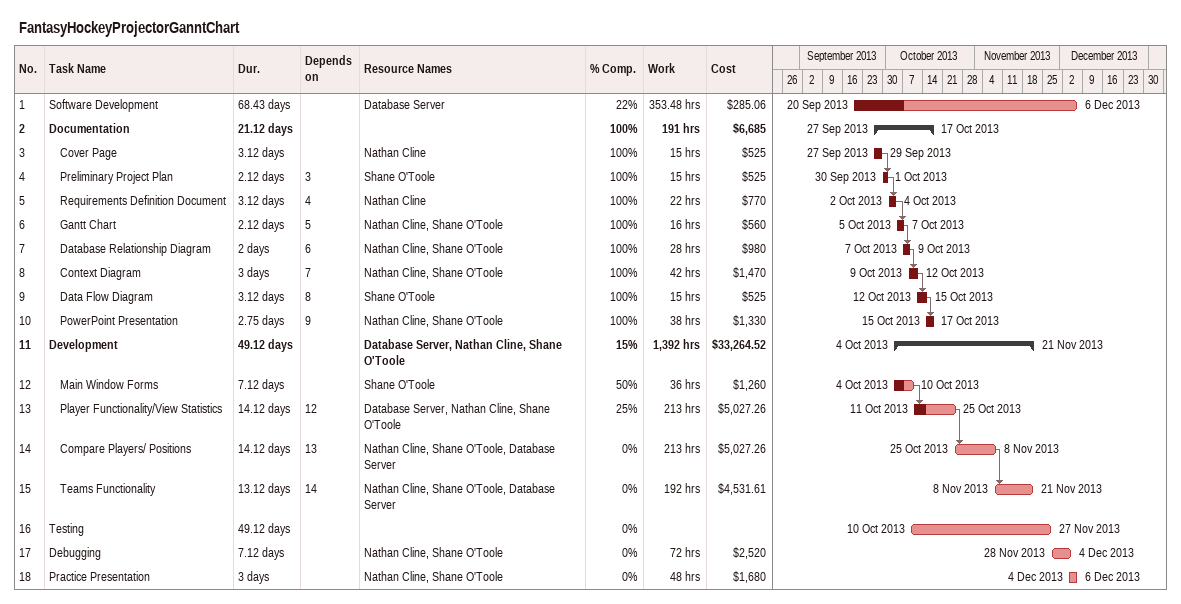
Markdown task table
FantasyHockeyProjectorGanntChart

| ID | Level | Task | Duration | Start | Finish | Predecessors | Resources | % complete | Work (h) | Cost ($) |
|---|---|---|---|---|---|---|---|---|---|---|
| 1 | 1 | Software Development | 68.43d | 2013-09-20 | 2013-12-06 |  | Database Server | 22 | 353.48 | 285.06 |
| 2 | 1 | **Documentation** | 21.12d | 2013-09-27 | 2013-10-17 |  |  | 100 | 191 | 6685 |
| 3 | 2 | Cover Page | 3.12d | 2013-09-27 | 2013-09-29 |  | Nathan Cline | 100 | 15 | 525 |
| 4 | 2 | Preliminary Project Plan | 2.12d | 2013-09-30 | 2013-10-01 | 3 | Shane O'Toole | 100 | 15 | 525 |
| 5 | 2 | Requirements Definition Document | 3.12d | 2013-10-02 | 2013-10-04 | 4 | Nathan Cline | 100 | 22 | 770 |
| 6 | 2 | Gantt Chart | 2.12d | 2013-10-05 | 2013-10-07 | 5 | Nathan Cline, Shane O'Toole | 100 | 16 | 560 |
| 7 | 2 | Database Relationship Diagram | 2d | 2013-10-07 | 2013-10-09 | 6 | Nathan Cline, Shane O'Toole | 100 | 28 | 980 |
| 8 | 2 | Context Diagram | 3d | 2013-10-09 | 2013-10-12 | 7 | Nathan Cline, Shane O'Toole | 100 | 42 | 1470 |
| 9 | 2 | Data Flow Diagram | 3.12d | 2013-10-12 | 2013-10-15 | 8 | Shane O'Toole | 100 | 15 | 525 |
| 10 | 2 | PowerPoint Presentation | 2.75d | 2013-10-15 | 2013-10-17 | 9 | Nathan Cline, Shane O'Toole | 100 | 38 | 1330 |
| 11 | 1 | **Development** | 49.12d | 2013-10-04 | 2013-11-21 |  | Database Server, Nathan Cline, Shane O'Toole | 15 | 1392 | 33264.52 |
| 12 | 2 | Main Window Forms | 7.12d | 2013-10-04 | 2013-10-10 |  | Shane O'Toole | 50 | 36 | 1260 |
| 13 | 2 | Player Functionality/View Statistics | 14.12d | 2013-10-11 | 2013-10-25 | 12 | Database Server, Nathan Cline, Shane O'Toole | 25 | 213 | 5027.26 |
| 14 | 2 | Compare Players/ Positions | 14.12d | 2013-10-25 | 2013-11-08 | 13 | Nathan Cline, Shane O'Toole, Database Server | 0 | 213 | 5027.26 |
| 15 | 2 | Teams Functionality | 13.12d | 2013-11-08 | 2013-11-21 | 14 | Nathan Cline, Shane O'Toole, Database Server | 0 | 192 | 4531.61 |
| 16 | 1 | Testing | 49.12d | 2013-10-10 | 2013-11-27 |  |  | 0 |  |  |
| 17 | 1 | Debugging | 7.12d | 2013-11-28 | 2013-12-04 |  | Nathan Cline, Shane O'Toole | 0 | 72 | 2520 |
| 18 | 1 | Practice Presentation | 3d | 2013-12-04 | 2013-12-06 |  | Nathan Cline, Shane O'Toole | 0 | 48 | 1680 |
